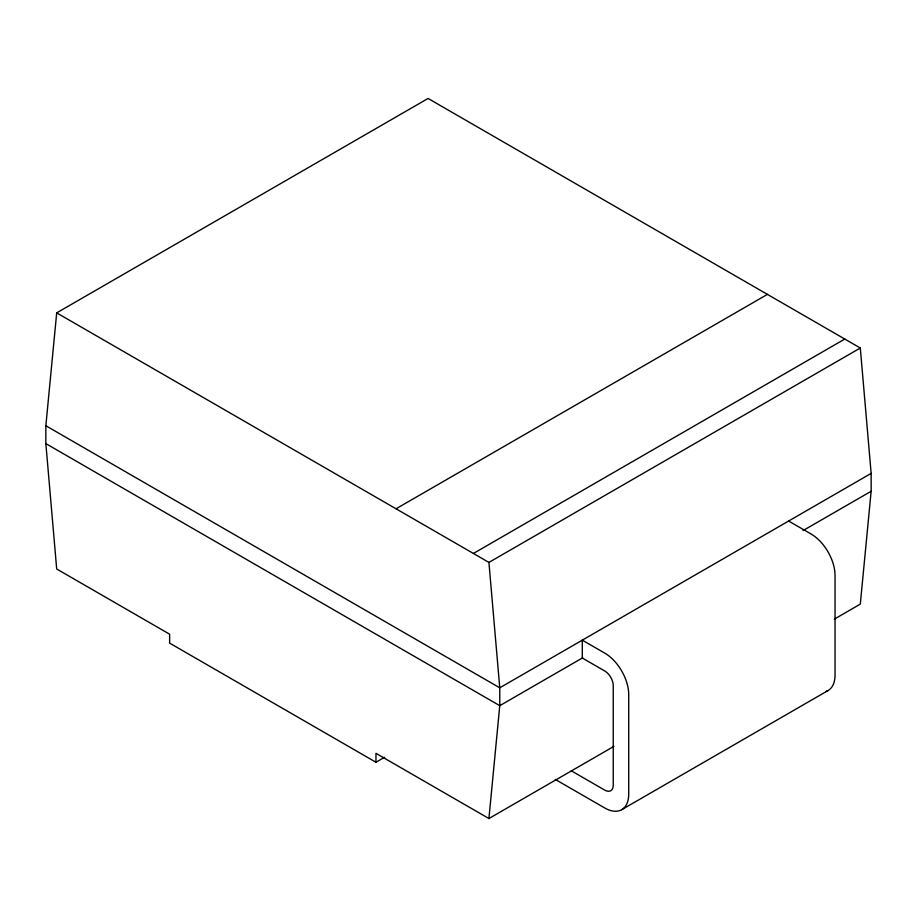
<?xml version="1.0" encoding="UTF-8"?>
<svg xmlns="http://www.w3.org/2000/svg" width="917" height="917" viewBox="0 0 917 917"><rect width="100%" height="100%" fill="white"/><g stroke="black" fill="none" stroke-linecap="round" stroke-linejoin="round"><path stroke-width="1.38" d="M384.636 757.259L375.97 762.256L169.645 643.138L169.645 634.209L56.694 568.987L45.85 443.61L45.85 425.74L56.694 312.88L428.079 98.463L860.306 348.013L871.15 473.39L871.15 491.26L860.306 604.12L834.31 619.135M375.97 762.256L375.97 753.327L488.921 818.537L499.765 705.677L499.765 687.807L488.921 562.419L56.694 312.88M396.029 508.797L767.414 294.38M473.401 553.467L844.786 339.049M488.921 562.419L860.306 348.013M871.15 473.39L499.765 687.807L45.85 425.74M582.708 657.787L499.765 705.677L45.85 443.61M803.063 530.565L871.15 491.26M488.921 818.537L613.954 746.346M621.715 809.688L828.04 690.558M788.62 521.039L811.121 534.026A33.837 19.532 60 0 1 835.043 575.463L835.043 675.072A33.837 19.532 60 0 1 825.678 691.59M571.371 770.842L604.796 790.145A11.944 6.9 60 0 0 613.244 785.261L613.244 685.652A11.944 6.9 60 0 0 604.796 671.015L582.295 658.028L582.295 640.158L604.796 653.145A33.837 19.532 60 0 1 628.718 694.582L628.718 794.191A33.837 19.532 60 0 1 604.796 808.003L555.266 779.416"/></g></svg>
